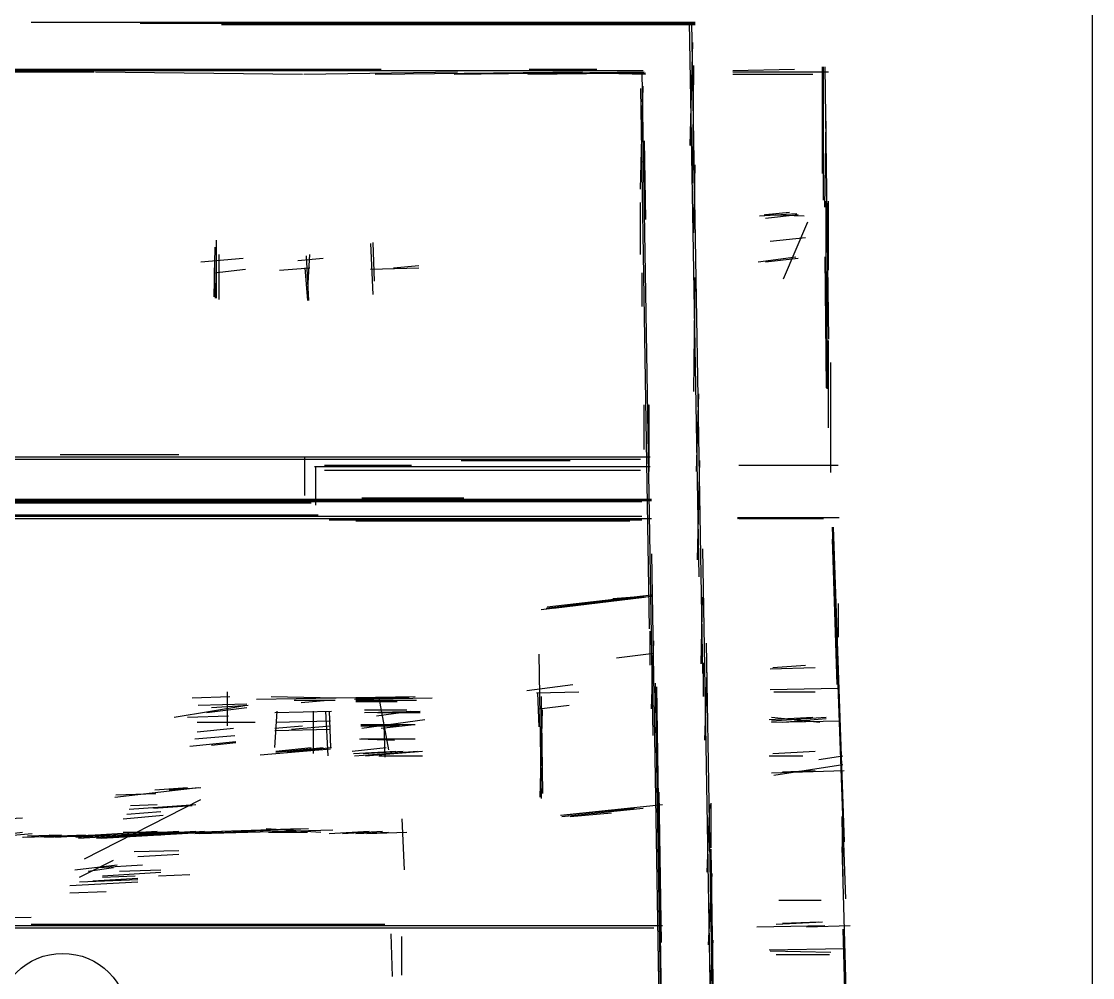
# Model space of a CAD drawing. Header units: metres. Extents: x 1.6 to 40.9, y -28.9 to 0.
# Drawn here: x 32.08 to 40.92, y -13.98 to -6.08 of the extents above; entities that cross this region are included whole.
import ezdxf

# ---------------------------------------------------------------- set-up
doc = ezdxf.new("R2010")
doc.units = ezdxf.units.M
for name, color, linetype in [('Circles', 1, 'Continuous'), ('Lines', 7, 'Continuous'), ('Walls', 2, 'Continuous')]:
    doc.layers.add(name, color=color, linetype=linetype)

msp = doc.modelspace()

# ---------------------------------------------------------------- linework, layer by layer
at = {"layer": 'Circles'}
msp.add_circle((32.42, -14.32), 0.54, dxfattribs=at)
at = {"layer": 'Lines'}
for p, q in [((40.92, -28.93), (40.92, 0)), ((32.16, -6.09), (37.64, -6.09)), ((37.59, -6.09), (37.67, -10.67)), ((37.61, -6.09), (37.7, -11.47)), ((33.06, -6.1), (37.64, -6.1)), ((33.73, -6.11), (37.64, -6.11)), ((37.6, -7.11), (37.62, -6.26)), ((37.62, -7.42), (37.63, -6.45)), ((19.52, -6.48), (35.05, -6.48)), ((19.77, -6.49), (37.21, -6.49)), ((20.37, -6.5), (32.68, -6.5)), ((32.69, -6.5), (34.4, -6.52)), ((34.41, -6.52), (35.68, -6.5)), ((35, -6.52), (36.71, -6.5)), ((35.65, -6.52), (37.22, -6.5)), ((36.26, -6.52), (37.23, -6.51)), ((36.27, -6.48), (36.83, -6.48)), ((36.79, -6.51), (37.23, -6.52)), ((37.2, -6.5), (37.29, -11.98)), ((37.95, -6.49), (38.46, -6.48)), ((37.95, -6.5), (38.74, -6.5)), ((37.95, -6.52), (38.61, -6.52)), ((38.69, -7.34), (38.69, -6.46)), ((38.7, -7.56), (38.7, -6.46)), ((38.71, -6.46), (38.74, -8.71)), ((37.19, -7.47), (37.21, -6.62)), ((37.19, -6.64), (37.26, -11.1)), ((38.71, -7.62), (38.72, -6.91)), ((37.22, -7.07), (37.23, -7.72)), ((37.63, -7.83), (37.64, -7.27)), ((37.19, -8.01), (37.19, -7.58)), ((38.72, -8.59), (38.72, -7.57)), ((38.74, -8.14), (38.74, -7.57)), ((38.17, -7.69), (38.48, -7.67)), ((38.21, -7.68), (38.54, -7.69)), ((38.22, -7.68), (38.42, -7.66)), ((38.22, -7.71), (38.49, -7.68)), ((38.37, -8.21), (38.57, -7.74)), ((33.67, -8.36), (33.68, -7.95)), ((33.69, -8.37), (33.69, -7.89)), ((34.96, -7.92), (34.98, -8.34)), ((34.98, -7.91), (34.99, -8.23)), ((38.26, -7.9), (38.55, -7.87)), ((33.56, -8.07), (33.91, -8.04)), ((33.71, -8.01), (33.71, -8.38)), ((34.36, -8.06), (34.57, -8.04)), ((34.43, -8.02), (34.45, -8.39)), ((34.44, -8.34), (34.46, -8.01)), ((38.16, -8.07), (38.47, -8.03)), ((38.22, -8.07), (38.49, -8.04)), ((38.71, -8.03), (38.72, -9.11)), ((33.67, -8.12), (33.68, -8.37)), ((33.67, -8.16), (33.93, -8.13)), ((34.21, -8.14), (34.46, -8.12)), ((34.42, -8.12), (34.44, -8.39)), ((34.96, -8.13), (35.36, -8.12)), ((35.15, -8.12), (35.36, -8.1)), ((37.2, -8.16), (37.2, -8.44)), ((37.63, -9.14), (37.64, -8.2)), ((38.73, -9.12), (38.73, -8.15)), ((38.74, -9.44), (38.74, -8.72)), ((38.76, -9.81), (38.76, -8.9)), ((37.65, -9.8), (37.67, -9.16)), ((37.22, -9.62), (37.22, -9.25)), ((37.26, -9.8), (37.26, -9.25)), ((31.79, -9.68), (37.27, -9.68)), ((31.85, -9.7), (37.19, -9.7)), ((32.4, -9.66), (33.38, -9.66)), ((34.42, -10), (34.42, -9.68)), ((35.71, -9.71), (36.61, -9.71)), ((37.66, -10.53), (37.68, -9.71)), ((34.5, -9.76), (37.27, -9.76)), ((34.51, -10.08), (34.51, -9.76)), ((34.58, -9.75), (35.3, -9.75)), ((34.58, -9.79), (37.19, -9.79)), ((38, -9.75), (38.82, -9.75)), ((31.85, -10.04), (37.28, -10.04)), ((31.85, -10.05), (37.2, -10.05)), ((31.85, -10.06), (34.47, -10.06)), ((31.93, -10.03), (37.28, -10.03)), ((34.89, -10.02), (35.73, -10.02)), ((31.96, -10.16), (34.53, -10.16)), ((31.46, -10.17), (37.2, -10.17)), ((31.47, -10.19), (37.28, -10.19)), ((34.62, -10.2), (37.2, -10.2)), ((34.84, -10.21), (37.1, -10.21)), ((37.99, -10.18), (38.83, -10.18)), ((37.99, -10.19), (38.51, -10.18)), ((38, -10.19), (38.7, -10.19)), ((38.77, -10.26), (38.88, -13.33)), ((38.78, -10.26), (38.87, -12.86)), ((38.77, -10.36), (38.81, -11.56)), ((37.28, -10.48), (37.38, -16.55)), ((37.7, -10.44), (37.81, -16.9)), ((36.37, -10.94), (37.28, -10.83)), ((36.41, -10.93), (37.22, -10.83)), ((36.42, -10.92), (37.28, -10.82)), ((36.47, -10.93), (37.22, -10.84)), ((36.96, -10.85), (37.21, -10.83)), ((37.69, -11.39), (37.7, -10.84)), ((38.82, -10.89), (38.82, -11.17)), ((37.27, -11.4), (37.27, -11.12)), ((37.28, -11.76), (37.3, -11.2)), ((37.73, -11.22), (37.82, -16.45)), ((36.35, -11.31), (36.37, -12.5)), ((36.99, -11.34), (37.3, -11.3)), ((37.71, -11.66), (37.71, -11.38)), ((38.28, -11.42), (38.55, -11.4)), ((37.72, -12.02), (37.74, -11.46)), ((38.26, -11.43), (38.63, -11.42)), ((36.25, -11.61), (36.63, -11.56)), ((37.31, -11.55), (37.38, -15.67)), ((37.32, -11.58), (37.38, -15.41)), ((33.49, -11.67), (33.8, -11.66)), ((33.78, -11.9), (33.78, -11.62)), ((34.02, -11.68), (35.33, -11.66)), ((34.14, -11.66), (34.68, -11.67)), ((36.33, -11.63), (36.68, -11.62)), ((36.34, -11.63), (36.35, -11.91)), ((36.37, -11.66), (36.38, -12.46)), ((38.26, -11.6), (38.82, -11.59)), ((38.29, -11.62), (38.63, -11.62)), ((33.34, -11.83), (33.94, -11.73)), ((33.54, -11.73), (33.94, -11.72)), ((33.61, -11.79), (33.94, -11.75)), ((33.65, -11.75), (33.95, -11.73)), ((34.33, -11.69), (34.67, -11.69)), ((34.39, -11.71), (34.61, -11.69)), ((34.83, -11.68), (35.47, -11.67)), ((34.84, -11.67), (35.28, -11.67)), ((34.84, -11.69), (35.34, -11.69)), ((34.84, -11.7), (35.18, -11.7)), ((35.03, -11.67), (35.11, -12.1)), ((36.35, -11.76), (36.6, -11.73)), ((33.45, -11.83), (33.79, -11.82)), ((34.17, -11.79), (34.64, -11.78)), ((34.17, -12.08), (34.19, -11.78)), ((34.49, -12.13), (34.49, -11.78)), ((34.59, -11.78), (34.61, -12.15)), ((34.62, -11.78), (34.63, -12.08)), ((34.91, -11.77), (35.26, -11.77)), ((34.91, -11.79), (35.37, -11.78)), ((35.01, -11.82), (35.29, -11.78)), ((35.02, -11.79), (35.37, -11.79)), ((36.36, -12.49), (36.38, -11.77)), ((38.25, -11.85), (38.61, -11.83)), ((38.27, -11.83), (38.67, -11.87)), ((38.27, -11.86), (38.72, -11.83)), ((38.36, -11.87), (38.72, -11.84)), ((33.53, -11.87), (34.01, -11.87)), ((33.53, -11.95), (33.83, -11.92)), ((34.17, -11.92), (34.4, -11.9)), ((34.17, -11.94), (34.63, -11.93)), ((34.18, -11.87), (34.63, -11.86)), ((34.31, -11.93), (34.63, -11.9)), ((34.88, -11.89), (35.33, -11.89)), ((34.88, -11.9), (35.2, -11.9)), ((34.89, -11.92), (35.41, -11.85)), ((35.05, -11.92), (35.32, -11.89)), ((35.07, -11.89), (35.08, -12.16)), ((38.27, -11.87), (38.84, -11.86)), ((33.51, -12.01), (33.84, -11.98)), ((34.87, -12.01), (35.16, -12.02)), ((34.88, -12.01), (35.33, -12.01)), ((33.47, -12.07), (33.85, -12.03)), ((33.65, -12.06), (33.85, -12.04)), ((34.05, -12.14), (34.63, -12.09)), ((34.18, -12.12), (34.57, -12.08)), ((34.18, -12.11), (34.47, -12.08)), ((34.27, -12.12), (34.64, -12.08)), ((34.81, -12.11), (35.09, -12.08)), ((34.82, -12.13), (35.17, -12.11)), ((34.83, -12.15), (35.35, -12.11)), ((34.9, -12.13), (35.23, -12.11)), ((34.92, -12.15), (35.39, -12.11)), ((38.28, -12.13), (38.63, -12.11)), ((35.03, -12.15), (35.39, -12.15)), ((38.25, -12.15), (38.53, -12.15)), ((38.66, -12.18), (38.86, -12.15)), ((38.27, -12.29), (38.87, -12.27)), ((38.29, -12.31), (38.86, -12.22)), ((38.36, -12.28), (38.63, -12.27)), ((32.85, -12.49), (33.54, -12.41)), ((32.86, -12.47), (33.19, -12.46)), ((33.18, -12.43), (33.45, -12.41)), ((33.3, -12.43), (33.56, -12.41)), ((37.34, -12.45), (37.36, -13.69)), ((32.6, -13), (33.56, -12.51)), ((32.97, -12.59), (33.52, -12.55)), ((32.98, -12.56), (33.2, -12.55)), ((36.53, -12.64), (37.37, -12.55)), ((37.74, -13.11), (37.76, -12.55)), ((37.77, -12.54), (37.77, -12.91)), ((32.92, -12.67), (33.25, -12.64)), ((32.95, -12.63), (33.23, -12.61)), ((33.17, -12.58), (33.49, -12.56)), ((36.54, -12.65), (37.21, -12.58)), ((36.54, -12.64), (37.14, -12.58)), ((36.61, -12.65), (36.95, -12.62)), ((31.77, -12.68), (32.09, -12.66)), ((35.22, -12.67), (35.24, -13.09)), ((38.85, -12.65), (38.86, -13.17)), ((31.73, -12.82), (32.09, -12.78)), ((31.73, -12.83), (32.17, -12.79)), ((32.09, -12.82), (32.61, -12.8)), ((32.1, -12.82), (32.72, -12.8)), ((32.13, -12.81), (32.41, -12.8)), ((32.27, -12.82), (34.38, -12.75)), ((32.31, -12.8), (32.64, -12.82)), ((32.36, -12.82), (33.2, -12.77)), ((32.53, -12.82), (33.38, -12.77)), ((32.55, -12.83), (33.52, -12.77)), ((32.7, -12.83), (33.59, -12.77)), ((32.74, -12.83), (33.74, -12.77)), ((32.81, -12.82), (33.23, -12.8)), ((32.92, -12.78), (33.27, -12.78)), ((33.51, -12.79), (34.45, -12.75)), ((33.55, -12.79), (34.65, -12.76)), ((34.1, -12.75), (34.55, -12.78)), ((34.12, -12.78), (34.44, -12.78)), ((34.62, -12.79), (34.95, -12.77)), ((34.73, -12.79), (35.06, -12.77)), ((34.84, -12.79), (35.11, -12.78)), ((34.93, -12.79), (35.26, -12.78)), ((38.85, -12.9), (38.89, -14.32)), ((33.01, -12.94), (33.38, -12.93)), ((33.04, -12.98), (33.38, -12.96)), ((37.77, -12.92), (37.79, -14.35)), ((32.52, -13.09), (32.87, -13.05)), ((32.56, -13.15), (32.84, -13.01)), ((32.63, -13.1), (32.84, -13.07)), ((32.72, -13.07), (33.08, -13.05)), ((32.56, -13.19), (33.04, -13.17)), ((32.67, -13.18), (33.04, -13.16)), ((32.75, -13.14), (33.23, -13.11)), ((32.75, -13.15), (33.02, -13.14)), ((32.89, -13.1), (33.23, -13.09)), ((33.21, -13.14), (33.47, -13.13)), ((37.75, -13.71), (37.78, -13.12)), ((32.48, -13.22), (33.04, -13.19)), ((32.48, -13.28), (32.78, -13.27)), ((38.33, -13.34), (38.68, -13.34)), ((31.29, -13.5), (32.16, -13.48)), ((38.31, -13.54), (38.69, -13.52)), ((38.36, -13.53), (38.66, -13.52)), ((31.38, -13.55), (37.37, -13.55)), ((31.41, -13.57), (37.3, -13.57)), ((32.16, -13.54), (35.08, -13.54)), ((38.15, -13.56), (38.71, -13.55)), ((38.56, -13.56), (38.92, -13.55)), ((38.86, -13.58), (38.89, -14.72)), ((35.13, -13.62), (35.14, -13.97)), ((35.22, -13.96), (35.22, -13.64)), ((37.76, -14.12), (37.79, -13.67)), ((38.25, -13.75), (38.87, -13.74)), ((38.26, -13.76), (38.76, -13.77)), ((38.31, -13.79), (38.75, -13.79))]:
    msp.add_line(p, q, dxfattribs=at)
at = {"layer": 'Walls'}
for p, q in [((32.16, -6.09), (37.64, -6.09)), ((32.16, -6.09), (37.64, -6.09)), ((32.16, -6.09), (37.64, -6.09)), ((37.59, -6.09), (37.67, -10.67)), ((37.59, -6.09), (37.67, -10.67)), ((37.59, -6.09), (37.67, -10.67)), ((37.59, -6.09), (37.67, -10.67)), ((37.61, -6.09), (37.7, -11.47)), ((37.61, -6.09), (37.7, -11.47)), ((37.61, -6.09), (37.7, -11.47)), ((37.61, -6.09), (37.7, -11.47)), ((33.06, -6.1), (37.64, -6.1)), ((33.06, -6.1), (37.64, -6.1)), ((33.06, -6.1), (37.64, -6.1)), ((33.06, -6.1), (37.64, -6.1)), ((33.73, -6.11), (37.64, -6.11)), ((33.73, -6.11), (37.64, -6.11)), ((33.73, -6.11), (37.64, -6.11)), ((33.73, -6.11), (37.64, -6.11)), ((37.6, -7.11), (37.62, -6.26)), ((37.6, -7.11), (37.62, -6.26)), ((37.62, -7.42), (37.63, -6.45)), ((37.62, -7.42), (37.63, -6.45)), ((37.62, -7.42), (37.63, -6.45)), ((37.62, -7.42), (37.63, -6.45)), ((19.52, -6.48), (35.05, -6.48)), ((19.52, -6.48), (35.05, -6.48)), ((19.52, -6.48), (35.05, -6.48)), ((19.52, -6.48), (35.05, -6.48)), ((19.77, -6.49), (37.21, -6.49)), ((19.77, -6.49), (37.21, -6.49)), ((19.77, -6.49), (37.21, -6.49)), ((20.37, -6.5), (32.68, -6.5)), ((20.37, -6.5), (32.68, -6.5)), ((20.37, -6.5), (32.68, -6.5)), ((34.41, -6.52), (35.68, -6.5)), ((34.41, -6.52), (35.68, -6.5)), ((34.41, -6.52), (35.68, -6.5)), ((35, -6.52), (36.71, -6.5)), ((35, -6.52), (36.71, -6.5)), ((35, -6.52), (36.71, -6.5)), ((35, -6.52), (36.71, -6.5)), ((35.65, -6.52), (37.22, -6.5)), ((35.65, -6.52), (37.22, -6.5)), ((35.65, -6.52), (37.22, -6.5)), ((36.26, -6.52), (37.23, -6.51)), ((36.26, -6.52), (37.23, -6.51)), ((36.26, -6.52), (37.23, -6.51)), ((36.27, -6.48), (36.83, -6.48)), ((36.27, -6.48), (36.83, -6.48)), ((36.27, -6.48), (36.83, -6.48)), ((36.79, -6.51), (37.23, -6.52)), ((36.79, -6.51), (37.23, -6.52)), ((36.79, -6.51), (37.23, -6.52)), ((37.2, -6.5), (37.29, -11.98)), ((37.2, -6.5), (37.29, -11.98)), ((37.2, -6.5), (37.29, -11.98)), ((37.2, -6.5), (37.29, -11.98)), ((37.2, -6.5), (37.29, -11.98)), ((38.69, -7.34), (38.69, -6.46)), ((38.69, -7.34), (38.69, -6.46)), ((38.7, -7.56), (38.7, -6.46)), ((38.7, -7.56), (38.7, -6.46)), ((38.71, -6.46), (38.74, -8.71)), ((38.71, -6.46), (38.74, -8.71)), ((38.71, -6.46), (38.74, -8.71)), ((38.71, -6.46), (38.74, -8.71)), ((38.71, -6.46), (38.74, -8.71)), ((37.19, -7.47), (37.21, -6.62)), ((37.19, -7.47), (37.21, -6.62)), ((37.19, -7.47), (37.21, -6.62)), ((37.19, -7.47), (37.21, -6.62)), ((37.19, -7.47), (37.21, -6.62)), ((37.19, -6.64), (37.26, -11.1)), ((37.19, -6.64), (37.26, -11.1)), ((37.19, -6.64), (37.26, -11.1)), ((37.19, -6.64), (37.26, -11.1)), ((37.19, -6.64), (37.26, -11.1)), ((37.19, -6.64), (37.26, -11.1)), ((38.71, -7.62), (38.72, -6.91)), ((38.71, -7.62), (38.72, -6.91)), ((38.71, -7.62), (38.72, -6.91)), ((38.71, -7.62), (38.72, -6.91)), ((37.22, -7.07), (37.23, -7.72)), ((37.22, -7.07), (37.23, -7.72)), ((37.22, -7.07), (37.23, -7.72)), ((37.22, -7.07), (37.23, -7.72)), ((37.63, -7.83), (37.64, -7.27)), ((37.63, -7.83), (37.64, -7.27)), ((37.63, -7.83), (37.64, -7.27)), ((37.63, -7.83), (37.64, -7.27)), ((37.19, -8.01), (37.19, -7.58)), ((37.19, -8.01), (37.19, -7.58)), ((37.19, -8.01), (37.19, -7.58)), ((37.19, -8.01), (37.19, -7.58)), ((38.72, -8.59), (38.72, -7.57)), ((38.72, -8.59), (38.72, -7.57)), ((38.72, -8.59), (38.72, -7.57)), ((38.72, -8.59), (38.72, -7.57)), ((38.74, -8.14), (38.74, -7.57)), ((38.74, -8.14), (38.74, -7.57)), ((38.74, -8.14), (38.74, -7.57)), ((38.74, -8.14), (38.74, -7.57)), ((38.74, -8.14), (38.74, -7.57)), ((38.71, -8.03), (38.72, -9.11)), ((38.71, -8.03), (38.72, -9.11)), ((38.71, -8.03), (38.72, -9.11)), ((38.71, -8.03), (38.72, -9.11)), ((37.63, -9.14), (37.64, -8.2)), ((37.63, -9.14), (37.64, -8.2)), ((37.63, -9.14), (37.64, -8.2)), ((38.73, -9.12), (38.73, -8.15)), ((38.73, -9.12), (38.73, -8.15)), ((38.73, -9.12), (38.73, -8.15)), ((38.73, -9.12), (38.73, -8.15)), ((38.74, -9.44), (38.74, -8.72)), ((38.74, -9.44), (38.74, -8.72)), ((38.74, -9.44), (38.74, -8.72)), ((38.76, -9.81), (38.76, -8.9)), ((38.76, -9.81), (38.76, -8.9)), ((38.76, -9.81), (38.76, -8.9)), ((37.65, -9.8), (37.67, -9.16)), ((37.65, -9.8), (37.67, -9.16)), ((37.65, -9.8), (37.67, -9.16)), ((37.65, -9.8), (37.67, -9.16)), ((37.65, -9.8), (37.67, -9.16)), ((37.26, -9.8), (37.26, -9.25)), ((37.26, -9.8), (37.26, -9.25)), ((37.26, -9.8), (37.26, -9.25)), ((37.26, -9.8), (37.26, -9.25)), ((31.79, -9.68), (37.27, -9.68)), ((31.79, -9.68), (37.27, -9.68)), ((31.79, -9.68), (37.27, -9.68)), ((31.79, -9.68), (37.27, -9.68)), ((31.79, -9.68), (37.27, -9.68)), ((31.79, -9.68), (37.27, -9.68)), ((31.85, -9.7), (37.19, -9.7)), ((31.85, -9.7), (37.19, -9.7)), ((31.85, -9.7), (37.19, -9.7)), ((31.85, -9.7), (37.19, -9.7)), ((31.85, -9.7), (37.19, -9.7)), ((31.85, -9.7), (37.19, -9.7)), ((32.4, -9.66), (33.38, -9.66)), ((32.4, -9.66), (33.38, -9.66)), ((35.71, -9.71), (36.61, -9.71)), ((35.71, -9.71), (36.61, -9.71)), ((35.71, -9.71), (36.61, -9.71)), ((35.71, -9.71), (36.61, -9.71)), ((37.66, -10.53), (37.68, -9.71)), ((37.66, -10.53), (37.68, -9.71)), ((34.5, -9.76), (37.27, -9.76)), ((34.5, -9.76), (37.27, -9.76)), ((34.5, -9.76), (37.27, -9.76)), ((34.5, -9.76), (37.27, -9.76)), ((34.58, -9.75), (35.3, -9.75)), ((34.58, -9.75), (35.3, -9.75)), ((34.58, -9.75), (35.3, -9.75)), ((34.58, -9.75), (35.3, -9.75)), ((34.58, -9.75), (35.3, -9.75)), ((34.58, -9.75), (35.3, -9.75)), ((34.58, -9.75), (35.3, -9.75)), ((34.58, -9.75), (35.3, -9.75)), ((34.58, -9.79), (37.19, -9.79)), ((34.58, -9.79), (37.19, -9.79)), ((34.58, -9.79), (37.19, -9.79)), ((34.58, -9.79), (37.19, -9.79)), ((38, -9.75), (38.82, -9.75)), ((38, -9.75), (38.82, -9.75)), ((38, -9.75), (38.82, -9.75)), ((31.85, -10.04), (37.28, -10.04)), ((31.85, -10.04), (37.28, -10.04)), ((31.85, -10.04), (37.28, -10.04)), ((31.85, -10.04), (37.28, -10.04)), ((31.85, -10.04), (37.28, -10.04)), ((31.85, -10.04), (37.28, -10.04)), ((31.85, -10.05), (37.2, -10.05)), ((31.85, -10.05), (37.2, -10.05)), ((31.85, -10.05), (37.2, -10.05)), ((31.85, -10.05), (37.2, -10.05)), ((31.85, -10.05), (37.2, -10.05)), ((31.85, -10.05), (37.2, -10.05)), ((31.85, -10.06), (34.47, -10.06)), ((31.93, -10.03), (37.28, -10.03)), ((31.93, -10.03), (37.28, -10.03)), ((31.93, -10.03), (37.28, -10.03)), ((31.93, -10.03), (37.28, -10.03)), ((31.93, -10.03), (37.28, -10.03)), ((31.93, -10.03), (37.28, -10.03)), ((34.89, -10.02), (35.73, -10.02)), ((34.89, -10.02), (35.73, -10.02)), ((34.89, -10.02), (35.73, -10.02)), ((34.89, -10.02), (35.73, -10.02)), ((34.89, -10.02), (35.73, -10.02)), ((34.89, -10.02), (35.73, -10.02)), ((34.89, -10.02), (35.73, -10.02)), ((34.89, -10.02), (35.73, -10.02)), ((31.96, -10.16), (34.53, -10.16)), ((31.46, -10.17), (37.2, -10.17)), ((31.46, -10.17), (37.2, -10.17)), ((31.46, -10.17), (37.2, -10.17)), ((31.46, -10.17), (37.2, -10.17)), ((31.46, -10.17), (37.2, -10.17)), ((31.46, -10.17), (37.2, -10.17)), ((31.47, -10.19), (37.28, -10.19)), ((31.47, -10.19), (37.28, -10.19)), ((31.47, -10.19), (37.28, -10.19)), ((31.47, -10.19), (37.28, -10.19)), ((31.47, -10.19), (37.28, -10.19)), ((31.47, -10.19), (37.28, -10.19)), ((34.62, -10.2), (37.2, -10.2)), ((34.62, -10.2), (37.2, -10.2)), ((34.62, -10.2), (37.2, -10.2)), ((34.62, -10.2), (37.2, -10.2)), ((34.84, -10.21), (37.1, -10.21)), ((34.84, -10.21), (37.1, -10.21)), ((34.84, -10.21), (37.1, -10.21)), ((34.84, -10.21), (37.1, -10.21)), ((37.99, -10.18), (38.83, -10.18)), ((37.99, -10.18), (38.83, -10.18)), ((37.99, -10.19), (38.51, -10.18)), ((37.99, -10.19), (38.51, -10.18)), ((38, -10.19), (38.7, -10.19)), ((38.77, -10.26), (38.88, -13.33)), ((38.78, -10.26), (38.87, -12.86)), ((38.78, -10.26), (38.87, -12.86)), ((38.77, -10.36), (38.81, -11.56)), ((37.28, -10.48), (37.38, -16.55)), ((37.28, -10.48), (37.38, -16.55)), ((37.28, -10.48), (37.38, -16.55)), ((37.28, -10.48), (37.38, -16.55)), ((37.28, -10.48), (37.38, -16.55)), ((37.28, -10.48), (37.38, -16.55)), ((37.7, -10.44), (37.81, -16.9)), ((37.7, -10.44), (37.81, -16.9)), ((37.7, -10.44), (37.81, -16.9)), ((37.7, -10.44), (37.81, -16.9)), ((37.7, -10.44), (37.81, -16.9)), ((37.7, -10.44), (37.81, -16.9)), ((37.7, -10.44), (37.81, -16.9)), ((37.69, -11.39), (37.7, -10.84)), ((37.69, -11.39), (37.7, -10.84)), ((37.28, -11.76), (37.3, -11.2)), ((37.28, -11.76), (37.3, -11.2)), ((37.73, -11.22), (37.82, -16.45)), ((37.73, -11.22), (37.82, -16.45)), ((37.73, -11.22), (37.82, -16.45)), ((37.73, -11.22), (37.82, -16.45)), ((37.73, -11.22), (37.82, -16.45)), ((37.73, -11.22), (37.82, -16.45)), ((36.35, -11.31), (36.37, -12.5)), ((36.35, -11.31), (36.37, -12.5)), ((37.72, -12.02), (37.74, -11.46)), ((37.72, -12.02), (37.74, -11.46)), ((37.31, -11.55), (37.38, -15.67)), ((37.31, -11.55), (37.38, -15.67)), ((37.31, -11.55), (37.38, -15.67)), ((37.31, -11.55), (37.38, -15.67)), ((37.31, -11.55), (37.38, -15.67)), ((37.31, -11.55), (37.38, -15.67)), ((37.32, -11.58), (37.38, -15.41)), ((37.32, -11.58), (37.38, -15.41)), ((37.32, -11.58), (37.38, -15.41)), ((37.32, -11.58), (37.38, -15.41)), ((37.32, -11.58), (37.38, -15.41)), ((37.32, -11.58), (37.38, -15.41)), ((37.32, -11.58), (37.38, -15.41)), ((34.02, -11.68), (35.33, -11.66)), ((34.02, -11.68), (35.33, -11.66)), ((34.02, -11.68), (35.33, -11.66)), ((34.02, -11.68), (35.33, -11.66)), ((34.02, -11.68), (35.33, -11.66)), ((34.02, -11.68), (35.33, -11.66)), ((34.02, -11.68), (35.33, -11.66)), ((34.02, -11.68), (35.33, -11.66)), ((34.02, -11.68), (35.33, -11.66)), ((34.02, -11.68), (35.33, -11.66)), ((34.02, -11.68), (35.33, -11.66)), ((34.02, -11.68), (35.33, -11.66)), ((34.02, -11.68), (35.33, -11.66)), ((34.02, -11.68), (35.33, -11.66)), ((34.14, -11.66), (34.68, -11.67)), ((34.14, -11.66), (34.68, -11.67)), ((34.14, -11.66), (34.68, -11.67)), ((34.14, -11.66), (34.68, -11.67)), ((34.14, -11.66), (34.68, -11.67)), ((34.14, -11.66), (34.68, -11.67)), ((34.14, -11.66), (34.68, -11.67)), ((34.14, -11.66), (34.68, -11.67)), ((34.14, -11.66), (34.68, -11.67)), ((34.14, -11.66), (34.68, -11.67)), ((34.14, -11.66), (34.68, -11.67)), ((34.14, -11.66), (34.68, -11.67)), ((36.37, -11.66), (36.38, -12.46)), ((38.26, -11.6), (38.82, -11.59)), ((38.26, -11.6), (38.82, -11.59)), ((38.26, -11.6), (38.82, -11.59)), ((38.26, -11.6), (38.82, -11.59)), ((38.26, -11.6), (38.82, -11.59)), ((33.34, -11.83), (33.94, -11.73)), ((33.54, -11.73), (33.94, -11.72)), ((33.54, -11.73), (33.94, -11.72)), ((33.54, -11.73), (33.94, -11.72)), ((33.54, -11.73), (33.94, -11.72)), ((33.54, -11.73), (33.94, -11.72)), ((34.83, -11.68), (35.47, -11.67)), ((34.83, -11.68), (35.47, -11.67)), ((34.83, -11.68), (35.47, -11.67)), ((34.83, -11.68), (35.47, -11.67)), ((34.83, -11.68), (35.47, -11.67)), ((34.83, -11.68), (35.47, -11.67)), ((34.83, -11.68), (35.47, -11.67)), ((34.83, -11.68), (35.47, -11.67)), ((34.83, -11.68), (35.47, -11.67)), ((34.83, -11.68), (35.47, -11.67)), ((34.84, -11.67), (35.28, -11.67)), ((34.84, -11.67), (35.28, -11.67)), ((34.84, -11.67), (35.28, -11.67)), ((34.84, -11.67), (35.28, -11.67)), ((34.84, -11.67), (35.28, -11.67)), ((34.84, -11.67), (35.28, -11.67)), ((34.84, -11.67), (35.28, -11.67)), ((34.84, -11.67), (35.28, -11.67)), ((34.84, -11.67), (35.28, -11.67)), ((34.84, -11.67), (35.28, -11.67)), ((34.84, -11.69), (35.34, -11.69)), ((34.84, -11.69), (35.34, -11.69)), ((34.84, -11.69), (35.34, -11.69)), ((34.84, -11.69), (35.34, -11.69)), ((34.84, -11.69), (35.34, -11.69)), ((34.84, -11.69), (35.34, -11.69)), ((34.84, -11.69), (35.34, -11.69)), ((34.84, -11.69), (35.34, -11.69)), ((34.84, -11.69), (35.34, -11.69)), ((34.84, -11.69), (35.34, -11.69)), ((34.17, -11.79), (34.64, -11.78)), ((34.17, -11.79), (34.64, -11.78)), ((34.17, -11.79), (34.64, -11.78)), ((34.17, -11.79), (34.64, -11.78)), ((34.17, -11.79), (34.64, -11.78)), ((34.17, -11.79), (34.64, -11.78)), ((34.17, -11.79), (34.64, -11.78)), ((34.17, -11.79), (34.64, -11.78)), ((34.17, -11.79), (34.64, -11.78)), ((34.17, -11.79), (34.64, -11.78)), ((34.17, -11.79), (34.64, -11.78)), ((34.17, -11.79), (34.64, -11.78)), ((34.17, -11.79), (34.64, -11.78)), ((34.91, -11.79), (35.37, -11.78)), ((34.91, -11.79), (35.37, -11.78)), ((34.91, -11.79), (35.37, -11.78)), ((34.91, -11.79), (35.37, -11.78)), ((34.91, -11.79), (35.37, -11.78)), ((34.91, -11.79), (35.37, -11.78)), ((34.91, -11.79), (35.37, -11.78)), ((34.91, -11.79), (35.37, -11.78)), ((36.36, -12.49), (36.38, -11.77)), ((38.27, -11.83), (38.67, -11.87)), ((38.27, -11.83), (38.67, -11.87)), ((38.27, -11.86), (38.72, -11.83)), ((38.27, -11.86), (38.72, -11.83)), ((38.27, -11.86), (38.72, -11.83)), ((33.53, -11.87), (34.01, -11.87)), ((33.53, -11.87), (34.01, -11.87)), ((33.53, -11.87), (34.01, -11.87)), ((33.53, -11.87), (34.01, -11.87)), ((33.53, -11.87), (34.01, -11.87)), ((34.17, -11.94), (34.63, -11.93)), ((34.17, -11.94), (34.63, -11.93)), ((34.17, -11.94), (34.63, -11.93)), ((34.17, -11.94), (34.63, -11.93)), ((34.17, -11.94), (34.63, -11.93)), ((34.17, -11.94), (34.63, -11.93)), ((34.17, -11.94), (34.63, -11.93)), ((34.17, -11.94), (34.63, -11.93)), ((34.17, -11.94), (34.63, -11.93)), ((34.17, -11.94), (34.63, -11.93)), ((34.17, -11.94), (34.63, -11.93)), ((34.17, -11.94), (34.63, -11.93)), ((34.17, -11.94), (34.63, -11.93)), ((34.17, -11.94), (34.63, -11.93)), ((34.17, -11.94), (34.63, -11.93)), ((34.18, -11.87), (34.63, -11.86)), ((34.18, -11.87), (34.63, -11.86)), ((34.18, -11.87), (34.63, -11.86)), ((34.18, -11.87), (34.63, -11.86)), ((34.18, -11.87), (34.63, -11.86)), ((34.18, -11.87), (34.63, -11.86)), ((34.18, -11.87), (34.63, -11.86)), ((34.18, -11.87), (34.63, -11.86)), ((34.18, -11.87), (34.63, -11.86)), ((34.18, -11.87), (34.63, -11.86)), ((34.18, -11.87), (34.63, -11.86)), ((34.18, -11.87), (34.63, -11.86)), ((34.18, -11.87), (34.63, -11.86)), ((34.18, -11.87), (34.63, -11.86)), ((34.88, -11.89), (35.33, -11.89)), ((34.88, -11.89), (35.33, -11.89)), ((34.88, -11.89), (35.33, -11.89)), ((34.88, -11.89), (35.33, -11.89)), ((34.88, -11.89), (35.33, -11.89)), ((34.88, -11.89), (35.33, -11.89)), ((34.88, -11.89), (35.33, -11.89)), ((34.88, -11.89), (35.33, -11.89)), ((34.88, -11.89), (35.33, -11.89)), ((34.88, -11.89), (35.33, -11.89)), ((34.88, -11.89), (35.33, -11.89)), ((34.89, -11.92), (35.41, -11.85)), ((34.89, -11.92), (35.41, -11.85)), ((34.89, -11.92), (35.41, -11.85)), ((34.89, -11.92), (35.41, -11.85)), ((34.89, -11.92), (35.41, -11.85)), ((34.89, -11.92), (35.41, -11.85)), ((34.89, -11.92), (35.41, -11.85)), ((34.89, -11.92), (35.41, -11.85)), ((34.89, -11.92), (35.41, -11.85)), ((38.27, -11.87), (38.84, -11.86)), ((38.27, -11.87), (38.84, -11.86)), ((38.27, -11.87), (38.84, -11.86)), ((34.88, -12.01), (35.33, -12.01)), ((34.88, -12.01), (35.33, -12.01)), ((34.88, -12.01), (35.33, -12.01)), ((34.88, -12.01), (35.33, -12.01)), ((34.88, -12.01), (35.33, -12.01)), ((34.88, -12.01), (35.33, -12.01)), ((34.88, -12.01), (35.33, -12.01)), ((34.88, -12.01), (35.33, -12.01)), ((34.88, -12.01), (35.33, -12.01)), ((34.88, -12.01), (35.33, -12.01)), ((34.05, -12.14), (34.63, -12.09)), ((34.05, -12.14), (34.63, -12.09)), ((34.05, -12.14), (34.63, -12.09)), ((34.05, -12.14), (34.63, -12.09)), ((34.05, -12.14), (34.63, -12.09)), ((34.05, -12.14), (34.63, -12.09)), ((34.05, -12.14), (34.63, -12.09)), ((34.05, -12.14), (34.63, -12.09)), ((34.05, -12.14), (34.63, -12.09)), ((34.05, -12.14), (34.63, -12.09)), ((34.05, -12.14), (34.63, -12.09)), ((34.05, -12.14), (34.63, -12.09)), ((34.05, -12.14), (34.63, -12.09)), ((34.83, -12.15), (35.35, -12.11)), ((34.83, -12.15), (35.35, -12.11)), ((34.83, -12.15), (35.35, -12.11)), ((34.83, -12.15), (35.35, -12.11)), ((34.83, -12.15), (35.35, -12.11)), ((34.83, -12.15), (35.35, -12.11)), ((34.83, -12.15), (35.35, -12.11)), ((34.83, -12.15), (35.35, -12.11)), ((34.83, -12.15), (35.35, -12.11)), ((34.83, -12.15), (35.35, -12.11)), ((34.83, -12.15), (35.35, -12.11)), ((34.92, -12.15), (35.39, -12.11)), ((34.92, -12.15), (35.39, -12.11)), ((34.92, -12.15), (35.39, -12.11)), ((34.92, -12.15), (35.39, -12.11)), ((34.92, -12.15), (35.39, -12.11)), ((34.92, -12.15), (35.39, -12.11)), ((34.92, -12.15), (35.39, -12.11)), ((34.92, -12.15), (35.39, -12.11)), ((34.92, -12.15), (35.39, -12.11)), ((38.27, -12.29), (38.87, -12.27)), ((38.27, -12.29), (38.87, -12.27)), ((38.27, -12.29), (38.87, -12.27)), ((38.27, -12.29), (38.87, -12.27)), ((38.29, -12.31), (38.86, -12.22)), ((38.29, -12.31), (38.86, -12.22)), ((38.29, -12.31), (38.86, -12.22)), ((32.85, -12.49), (33.54, -12.41)), ((32.85, -12.49), (33.54, -12.41)), ((32.85, -12.49), (33.54, -12.41)), ((32.85, -12.49), (33.54, -12.41)), ((32.85, -12.49), (33.54, -12.41)), ((32.85, -12.49), (33.54, -12.41)), ((32.85, -12.49), (33.54, -12.41)), ((32.85, -12.49), (33.54, -12.41)), ((37.34, -12.45), (37.36, -13.69)), ((37.34, -12.45), (37.36, -13.69)), ((37.34, -12.45), (37.36, -13.69)), ((37.34, -12.45), (37.36, -13.69)), ((37.34, -12.45), (37.36, -13.69)), ((37.34, -12.45), (37.36, -13.69)), ((37.34, -12.45), (37.36, -13.69)), ((32.97, -12.59), (33.52, -12.55)), ((32.97, -12.59), (33.52, -12.55)), ((32.97, -12.59), (33.52, -12.55)), ((32.97, -12.59), (33.52, -12.55)), ((32.97, -12.59), (33.52, -12.55)), ((32.97, -12.59), (33.52, -12.55)), ((32.97, -12.59), (33.52, -12.55)), ((32.97, -12.59), (33.52, -12.55)), ((32.97, -12.59), (33.52, -12.55)), ((32.97, -12.59), (33.52, -12.55)), ((32.97, -12.59), (33.52, -12.55)), ((37.74, -13.11), (37.76, -12.55)), ((37.74, -13.11), (37.76, -12.55)), ((37.74, -13.11), (37.76, -12.55)), ((38.85, -12.65), (38.86, -13.17)), ((31.73, -12.83), (32.17, -12.79)), ((31.73, -12.83), (32.17, -12.79)), ((31.73, -12.83), (32.17, -12.79)), ((31.73, -12.83), (32.17, -12.79)), ((31.73, -12.83), (32.17, -12.79)), ((31.73, -12.83), (32.17, -12.79)), ((32.09, -12.82), (32.61, -12.8)), ((32.09, -12.82), (32.61, -12.8)), ((32.09, -12.82), (32.61, -12.8)), ((32.09, -12.82), (32.61, -12.8)), ((32.09, -12.82), (32.61, -12.8)), ((32.09, -12.82), (32.61, -12.8)), ((32.09, -12.82), (32.61, -12.8)), ((32.09, -12.82), (32.61, -12.8)), ((32.09, -12.82), (32.61, -12.8)), ((32.1, -12.82), (32.72, -12.8)), ((32.1, -12.82), (32.72, -12.8)), ((32.1, -12.82), (32.72, -12.8)), ((32.1, -12.82), (32.72, -12.8)), ((32.1, -12.82), (32.72, -12.8)), ((32.1, -12.82), (32.72, -12.8)), ((32.1, -12.82), (32.72, -12.8)), ((32.1, -12.82), (32.72, -12.8)), ((32.1, -12.82), (32.72, -12.8)), ((32.27, -12.82), (34.38, -12.75)), ((32.27, -12.82), (34.38, -12.75)), ((32.27, -12.82), (34.38, -12.75)), ((32.27, -12.82), (34.38, -12.75)), ((32.27, -12.82), (34.38, -12.75)), ((32.27, -12.82), (34.38, -12.75)), ((32.27, -12.82), (34.38, -12.75)), ((32.27, -12.82), (34.38, -12.75)), ((32.27, -12.82), (34.38, -12.75)), ((32.27, -12.82), (34.38, -12.75)), ((32.27, -12.82), (34.38, -12.75)), ((32.27, -12.82), (34.38, -12.75)), ((32.36, -12.82), (33.2, -12.77)), ((32.36, -12.82), (33.2, -12.77)), ((32.36, -12.82), (33.2, -12.77)), ((32.36, -12.82), (33.2, -12.77)), ((32.36, -12.82), (33.2, -12.77)), ((32.36, -12.82), (33.2, -12.77)), ((32.36, -12.82), (33.2, -12.77)), ((32.36, -12.82), (33.2, -12.77)), ((32.36, -12.82), (33.2, -12.77)), ((32.36, -12.82), (33.2, -12.77)), ((32.36, -12.82), (33.2, -12.77)), ((32.36, -12.82), (33.2, -12.77)), ((32.36, -12.82), (33.2, -12.77)), ((32.53, -12.82), (33.38, -12.77)), ((32.53, -12.82), (33.38, -12.77)), ((32.53, -12.82), (33.38, -12.77)), ((32.53, -12.82), (33.38, -12.77)), ((32.53, -12.82), (33.38, -12.77)), ((32.53, -12.82), (33.38, -12.77)), ((32.53, -12.82), (33.38, -12.77)), ((32.53, -12.82), (33.38, -12.77)), ((32.53, -12.82), (33.38, -12.77)), ((32.53, -12.82), (33.38, -12.77)), ((32.53, -12.82), (33.38, -12.77)), ((32.55, -12.83), (33.52, -12.77)), ((32.55, -12.83), (33.52, -12.77)), ((32.55, -12.83), (33.52, -12.77)), ((32.55, -12.83), (33.52, -12.77)), ((32.55, -12.83), (33.52, -12.77)), ((32.55, -12.83), (33.52, -12.77)), ((32.55, -12.83), (33.52, -12.77)), ((32.55, -12.83), (33.52, -12.77)), ((32.55, -12.83), (33.52, -12.77)), ((32.55, -12.83), (33.52, -12.77)), ((32.7, -12.83), (33.59, -12.77)), ((32.7, -12.83), (33.59, -12.77)), ((32.7, -12.83), (33.59, -12.77)), ((32.7, -12.83), (33.59, -12.77)), ((32.7, -12.83), (33.59, -12.77)), ((32.7, -12.83), (33.59, -12.77)), ((32.7, -12.83), (33.59, -12.77)), ((32.7, -12.83), (33.59, -12.77)), ((32.7, -12.83), (33.59, -12.77)), ((32.7, -12.83), (33.59, -12.77)), ((32.74, -12.83), (33.74, -12.77)), ((32.74, -12.83), (33.74, -12.77)), ((32.74, -12.83), (33.74, -12.77)), ((32.74, -12.83), (33.74, -12.77)), ((32.74, -12.83), (33.74, -12.77)), ((32.74, -12.83), (33.74, -12.77)), ((32.74, -12.83), (33.74, -12.77)), ((32.74, -12.83), (33.74, -12.77)), ((32.74, -12.83), (33.74, -12.77)), ((32.74, -12.83), (33.74, -12.77)), ((32.81, -12.82), (33.23, -12.8)), ((32.81, -12.82), (33.23, -12.8)), ((32.81, -12.82), (33.23, -12.8)), ((32.81, -12.82), (33.23, -12.8)), ((32.81, -12.82), (33.23, -12.8)), ((32.81, -12.82), (33.23, -12.8)), ((32.81, -12.82), (33.23, -12.8)), ((32.81, -12.82), (33.23, -12.8)), ((32.81, -12.82), (33.23, -12.8)), ((32.81, -12.82), (33.23, -12.8)), ((33.51, -12.79), (34.45, -12.75)), ((33.51, -12.79), (34.45, -12.75)), ((33.51, -12.79), (34.45, -12.75)), ((33.51, -12.79), (34.45, -12.75)), ((33.51, -12.79), (34.45, -12.75)), ((33.55, -12.79), (34.65, -12.76)), ((33.55, -12.79), (34.65, -12.76)), ((33.55, -12.79), (34.65, -12.76)), ((34.1, -12.75), (34.55, -12.78)), ((34.1, -12.75), (34.55, -12.78)), ((34.1, -12.75), (34.55, -12.78)), ((38.85, -12.9), (38.89, -14.32)), ((38.85, -12.9), (38.89, -14.32)), ((37.77, -12.92), (37.79, -14.35)), ((37.77, -12.92), (37.79, -14.35)), ((37.77, -12.92), (37.79, -14.35)), ((37.77, -12.92), (37.79, -14.35)), ((37.77, -12.92), (37.79, -14.35)), ((37.77, -12.92), (37.79, -14.35)), ((37.77, -12.92), (37.79, -14.35)), ((32.56, -13.19), (33.04, -13.17)), ((32.56, -13.19), (33.04, -13.17)), ((32.56, -13.19), (33.04, -13.17)), ((32.56, -13.19), (33.04, -13.17)), ((32.56, -13.19), (33.04, -13.17)), ((32.56, -13.19), (33.04, -13.17)), ((32.56, -13.19), (33.04, -13.17)), ((32.56, -13.19), (33.04, -13.17)), ((32.56, -13.19), (33.04, -13.17)), ((32.56, -13.19), (33.04, -13.17)), ((32.56, -13.19), (33.04, -13.17)), ((32.75, -13.14), (33.23, -13.11)), ((32.75, -13.14), (33.23, -13.11)), ((32.75, -13.14), (33.23, -13.11)), ((32.75, -13.14), (33.23, -13.11)), ((32.75, -13.14), (33.23, -13.11)), ((32.75, -13.14), (33.23, -13.11)), ((32.75, -13.14), (33.23, -13.11)), ((32.75, -13.14), (33.23, -13.11)), ((32.75, -13.14), (33.23, -13.11)), ((32.75, -13.14), (33.23, -13.11)), ((32.75, -13.14), (33.23, -13.11)), ((32.75, -13.14), (33.23, -13.11)), ((32.75, -13.14), (33.23, -13.11)), ((32.75, -13.14), (33.23, -13.11)), ((37.75, -13.71), (37.78, -13.12)), ((37.75, -13.71), (37.78, -13.12)), ((37.75, -13.71), (37.78, -13.12)), ((37.75, -13.71), (37.78, -13.12)), ((37.75, -13.71), (37.78, -13.12)), ((37.75, -13.71), (37.78, -13.12)), ((37.75, -13.71), (37.78, -13.12)), ((37.75, -13.71), (37.78, -13.12)), ((37.75, -13.71), (37.78, -13.12)), ((32.48, -13.22), (33.04, -13.19)), ((32.48, -13.22), (33.04, -13.19)), ((32.48, -13.22), (33.04, -13.19)), ((32.48, -13.22), (33.04, -13.19)), ((32.48, -13.22), (33.04, -13.19)), ((32.48, -13.22), (33.04, -13.19)), ((32.48, -13.22), (33.04, -13.19)), ((32.48, -13.22), (33.04, -13.19)), ((32.48, -13.22), (33.04, -13.19)), ((32.48, -13.22), (33.04, -13.19)), ((32.48, -13.22), (33.04, -13.19)), ((31.29, -13.5), (32.16, -13.48)), ((31.29, -13.5), (32.16, -13.48)), ((31.29, -13.5), (32.16, -13.48)), ((31.38, -13.55), (37.37, -13.55)), ((31.38, -13.55), (37.37, -13.55)), ((31.38, -13.55), (37.37, -13.55)), ((31.38, -13.55), (37.37, -13.55)), ((31.38, -13.55), (37.37, -13.55)), ((31.38, -13.55), (37.37, -13.55)), ((31.41, -13.57), (37.3, -13.57)), ((31.41, -13.57), (37.3, -13.57)), ((31.41, -13.57), (37.3, -13.57)), ((31.41, -13.57), (37.3, -13.57)), ((31.41, -13.57), (37.3, -13.57)), ((32.16, -13.54), (35.08, -13.54)), ((32.16, -13.54), (35.08, -13.54)), ((32.16, -13.54), (35.08, -13.54)), ((38.15, -13.56), (38.71, -13.55)), ((38.15, -13.56), (38.71, -13.55)), ((38.15, -13.56), (38.71, -13.55)), ((38.15, -13.56), (38.71, -13.55)), ((38.15, -13.56), (38.71, -13.55)), ((38.15, -13.56), (38.71, -13.55)), ((38.15, -13.56), (38.71, -13.55)), ((38.15, -13.56), (38.71, -13.55)), ((38.15, -13.56), (38.71, -13.55)), ((38.86, -13.58), (38.89, -14.72)), ((38.86, -13.58), (38.89, -14.72)), ((37.76, -14.12), (37.79, -13.67)), ((37.76, -14.12), (37.79, -13.67)), ((37.76, -14.12), (37.79, -13.67)), ((37.76, -14.12), (37.79, -13.67)), ((37.76, -14.12), (37.79, -13.67)), ((37.76, -14.12), (37.79, -13.67)), ((38.25, -13.75), (38.87, -13.74)), ((38.25, -13.75), (38.87, -13.74)), ((38.25, -13.75), (38.87, -13.74)), ((38.25, -13.75), (38.87, -13.74)), ((38.25, -13.75), (38.87, -13.74)), ((38.25, -13.75), (38.87, -13.74)), ((38.25, -13.75), (38.87, -13.74)), ((38.26, -13.76), (38.76, -13.77)), ((38.26, -13.76), (38.76, -13.77)), ((38.26, -13.76), (38.76, -13.77)), ((38.26, -13.76), (38.76, -13.77)), ((38.26, -13.76), (38.76, -13.77)), ((38.26, -13.76), (38.76, -13.77)), ((38.26, -13.76), (38.76, -13.77)), ((38.31, -13.79), (38.75, -13.79)), ((38.31, -13.79), (38.75, -13.79)), ((38.31, -13.79), (38.75, -13.79)), ((38.31, -13.79), (38.75, -13.79)), ((38.31, -13.79), (38.75, -13.79)), ((38.31, -13.79), (38.75, -13.79)), ((38.31, -13.79), (38.75, -13.79))]:
    msp.add_line(p, q, dxfattribs=at)

doc.saveas('drawing.dxf')
